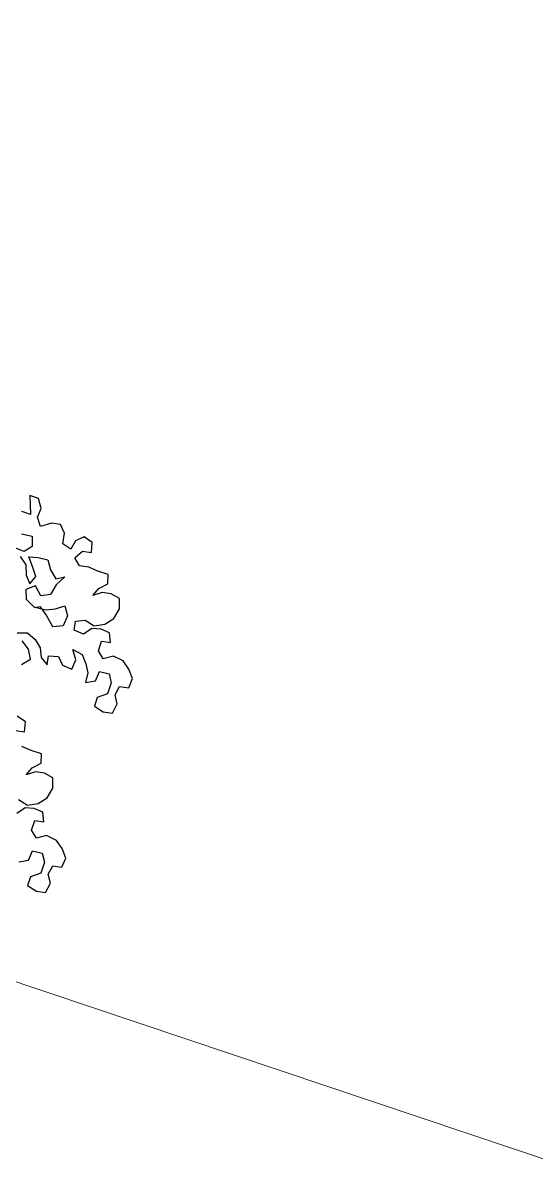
# Model space of a CAD drawing. Header units: inches. Extents: x 350994 to 353538, y 1581369 to 1583842.
# Drawn here: x 351399.881 to 351400.887, y 1583198.248 to 1583200.487 of the extents above; entities that cross this region are included whole.
import ezdxf

# ---------------------------------------------------------------- set-up
doc = ezdxf.new("R2010")
doc.units = ezdxf.units.IN
doc.header["$MEASUREMENT"] = 0
doc.linetypes.add('1', pattern=[0])
doc.layers.add('EP TF', color=5, linetype='Continuous')
doc.layers.add('TREE', color=81, linetype='1')
doc.styles.get("Standard").update_dxf_attribs({"font": 'arial.ttf'})
doc.linetypes.add('SILT_FENCE', pattern='A,0.5,-0.2,["EP",Standard,S=0.1,R=0,X=-0.1,Y=-0.05],-0.2', length=0.9)

# ---------------------------------------------------------------- blocks, each defined once
blk = doc.blocks.new('TREE_4')
at = {"color": 94}
for points in [[(2170.2, 6463.9), (2196.2, 6489.9), (2181.8, 6521.7), (2152.9, 6544.9)], [(2129.8, 6568), (2164.5, 6576.6), (2196.3, 6559.3), (2219.4, 6536.1), (2231, 6504.3), (2257, 6484), (2254.1, 6515.8), (2288.8, 6521.6), (2309, 6495.6), (2343.7, 6489.7), (2349.5, 6524.4), (2332.2, 6556.3), (2366.9, 6547.5), (2387.1, 6518.6), (2401.5, 6489.7), (2401.5, 6455), (2433.3, 6469.4), (2439.1, 6504.1), (2473.8, 6504.1), (2488.3, 6475.2), (2485.3, 6434.7), (2453.5, 6414.5), (2450.6, 6382.7), (2485.3, 6371.1), (2517.1, 6373.9), (2525.8, 6408.6), (2511.4, 6437.5), (2520.1, 6469.3), (2551.9, 6472.2), (2557.7, 6506.9), (2537.5, 6535.8), (2511.5, 6559), (2473.9, 6567.7), (2442.1, 6550.4), (2419, 6573.5), (2421.9, 6608.2), (2453.7, 6611.1), (2442.1, 6642.9), (2410.3, 6648.7), (2378.5, 6643), (2355.4, 6617), (2320.7, 6622.8), (2317.8, 6654.6), (2349.6, 6666.1), (2384.3, 6654.5), (2419, 6668.9), (2445.1, 6694.9), (2456.7, 6732.5), (2448, 6767.2), (2416.2, 6775.9), (2384.4, 6773.1), (2355.5, 6755.7), (2370, 6784.6), (2396, 6807.7), (2390.3, 6839.5), (2352.7, 6842.5), (2318, 6848.3), (2286.2, 6845.4), (2263.1, 6868.6), (2283.4, 6897.5), (2315.2, 6900.3), (2309.4, 6935), (2277.6, 6946.6), (2251.6, 6926.4), (2242.9, 6894.6), (2211.1, 6906.2), (2208.2, 6943.8), (2188, 6969.8), (2156.2, 6967), (2121.5, 6946.8), (2104.2, 6975.7), (2110, 7007.5), (2092.7, 7039.3), (2060.9, 7042.2), (2078.2, 6978.6), (2046.3, 6981.5)], [(2063.6, 6906.3), (2101.2, 6906.3), (2109.9, 6871.6), (2086.7, 6848.5), (2046.2, 6854.3)], [(2078, 6828.3), (2104, 6805.1), (2112.7, 6770.4), (2132.9, 6744.4), (2147.4, 6773.3), (2127.1, 6805.1), (2106.9, 6834), (2138.7, 6839.8), (2173.4, 6839.7), (2190.8, 6807.9), (2216.8, 6781.9), (2245.7, 6796.3), (2222.5, 6761.6), (2210.9, 6724.1), (2179.1, 6712.5), (2153.1, 6741.5), (2124.2, 6721.2), (2132.8, 6689.4), (2164.6, 6669.2), (2208, 6669.1), (2239.8, 6680.7), (2268.7, 6698), (2286, 6666.2), (2280.2, 6628.6), (2245.5, 6617.1), (2213.7, 6651.8), (2187.7, 6674.9), (2167.5, 6666.3)], [(2322, 5793.8), (2353.8, 5808.2), (2359.6, 5842.9), (2394.3, 5842.8), (2408.8, 5813.9), (2405.8, 5773.4), (2374, 5753.2), (2371.1, 5721.4), (2405.8, 5709.8), (2437.6, 5712.7), (2446.3, 5747.4), (2431.9, 5776.3), (2440.6, 5808.1), (2472.4, 5811), (2478.2, 5845.7), (2458, 5874.6), (2432, 5897.7), (2394.4, 5906.5), (2362.6, 5889.1), (2339.5, 5912.3), (2342.4, 5947), (2374.2, 5949.8), (2362.7, 5981.7), (2330.9, 5987.5), (2299.1, 5981.7), (2275.9, 5955.7)], [(2270.2, 6004.9), (2304.9, 5993.3), (2339.6, 6007.7), (2365.6, 6033.7), (2377.2, 6071.3), (2368.6, 6106), (2336.8, 6114.7), (2305, 6111.8), (2276, 6094.5), (2290.5, 6123.4), (2316.6, 6146.5), (2310.8, 6178.3), (2273.2, 6181.2), (2238.5, 6187.1)], [(2203.9, 6236.2), (2235.7, 6239.1), (2229.9, 6273.8), (2198.1, 6285.4)]]:
    blk.add_lwpolyline(points, dxfattribs=at)

msp = doc.modelspace()

# ---------------------------------------------------------------- linework, layer by layer
at = {"layer": 'EP TF', "color": 252, "linetype": 'SILT_FENCE', "lineweight": 5, "ltscale": 6, "elevation": 97.6136}
msp.add_lwpolyline([(352025.4993, 1582984.5551), (352013.8832, 1582988.0318), (351986.1197, 1582998.117), (351951.9153, 1583009.7455), (351876.5763, 1583035.2167), (351840.2609, 1583047.6957), (351802.673, 1583060.5436), (351762.2746, 1583074.1034), (351725.0538, 1583086.6416), (351691.9288, 1583098.1865), (351553.178, 1583146.8474), (351517.6457, 1583158.6935), (351492.8086, 1583167.2635), (351468.1429, 1583175.6124), (351443.0665, 1583184.1148), (351416.2786, 1583193.1029), (351390.9586, 1583201.5949), (351371.2935, 1583208.2705), (351334.5485, 1583220.7615)], dxfattribs=at)

# ---------------------------------------------------------------- block references
at = {"layer": 'TREE', "lineweight": 5, "xscale": 0.0005632341247466223, "yscale": 0.0005632341529917539, "zscale": 0.0005632341444477617, "rotation": 346.4411541233163}
msp.add_blockref('TREE_4', (351397.8366, 1583195.9763), dxfattribs=at)

doc.saveas('drawing.dxf')
